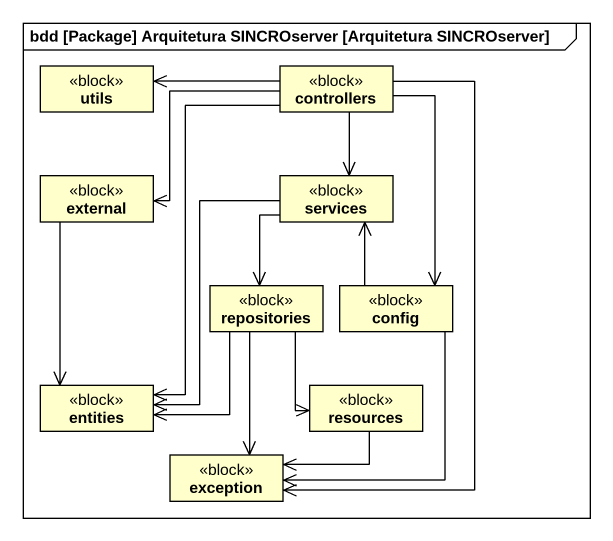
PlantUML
@startuml
mainframe bdd [Package] Arquitetura SINCROserver [Arquitetura SINCROserver]
hide circle
hide empty members
class utils <<block>>
class controllers <<block>>
class external <<block>>
class services <<block>>
class repositories <<block>>
class config <<block>>
class entities <<block>>
class resources <<block>>
class "exception" as exception_ <<block>>
controllers -left-> utils
controllers -left-> external
controllers --> services
controllers --> config
controllers --> entities
controllers --> exception_
external --> entities
services --> repositories
services --> entities
repositories -left-> entities
repositories --> resources
repositories --> exception_
config -up-> services
config --> exception_
resources -left-> exception_
@enduml
